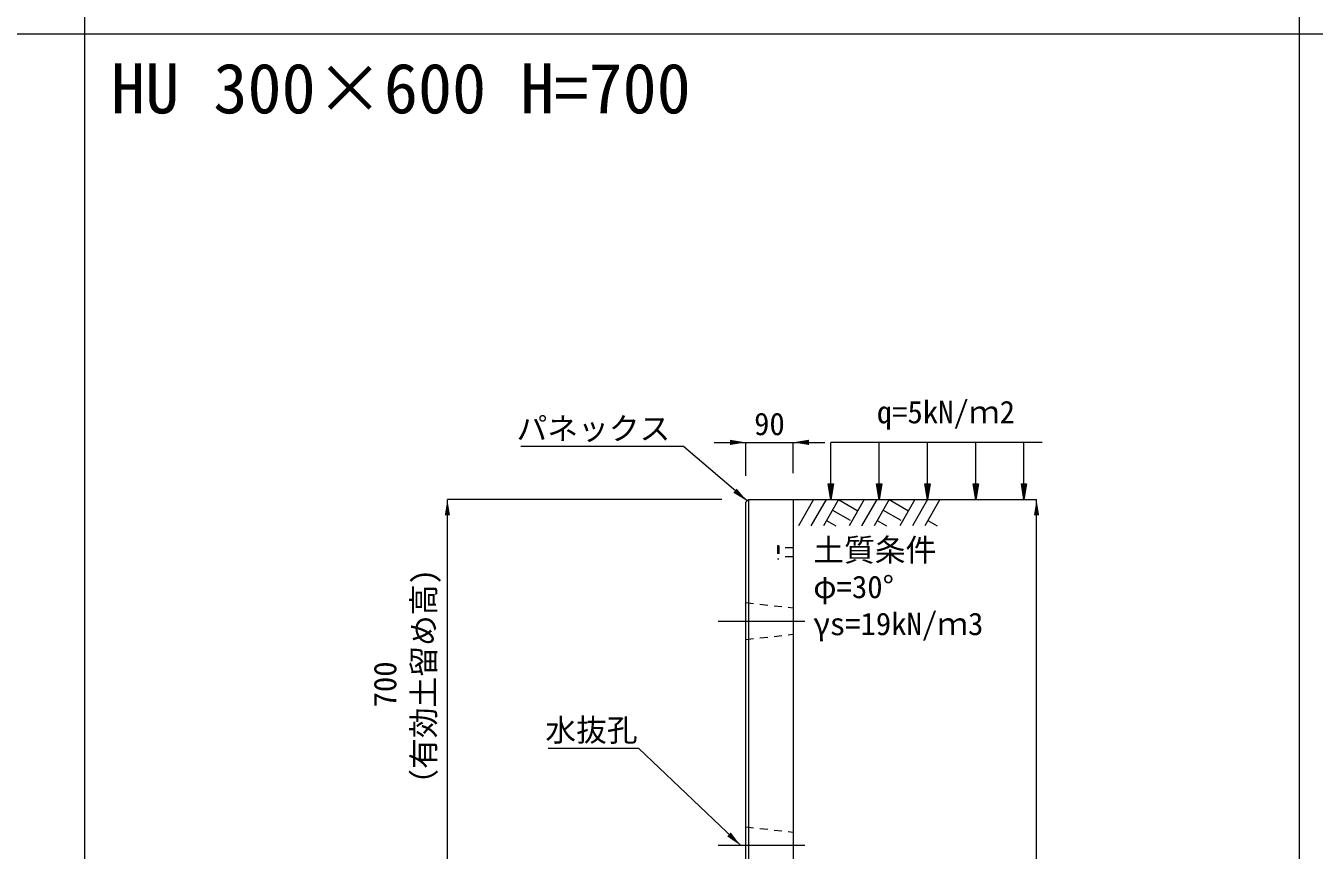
# Model space of a CAD drawing. Units: millimetres at full size. Extents: x 187207 to 255567, y 882048 to 905686.
# Drawn here: x 205186 to 207626, y 890801 to 892363 of the extents above; entities that cross this region are included whole.
import ezdxf
from ezdxf.enums import TextEntityAlignment as Align

# ---------------------------------------------------------------- set-up
doc = ezdxf.new("R2010")
doc.units = ezdxf.units.MM
doc.header["$LTSCALE"] = 20
doc.linetypes.add('USER1', pattern=[28.575, 19.05, -3.175, 3.175, -3.175])
doc.linetypes.add('USER2', pattern=[1.35, 0.75, -0.6])
for name, color, linetype, lineweight in [('0_2', 7, 'Continuous', 20), ('パネックス', 2, 'Continuous', 13), ('図枠', 5, 'Continuous', 13), ('寸法線', 7, 'Continuous', 13), ('引出線', 4, 'Continuous', 13), ('ｲﾝｻｰﾄ', 3, 'USER2', 9), ('ﾊｯﾁﾝｸﾞ', 7, 'Continuous', 5)]:
    doc.layers.add(name, color=color, linetype=linetype, lineweight=lineweight)
doc.layers.add('文字', color=7, linetype='Continuous')
doc.styles.add('ＭＳ ゴシック', font='')
doc.styles.get('ＭＳ ゴシック').set_extended_font_data('MS Gothic')

# ---------------------------------------------------------------- blocks, each defined once
blk = doc.blocks.new('filled_arrow')
at = {"color": 0, "linetype": 'Continuous', "lineweight": -2}
blk.add_solid([(7.5, 1.25), (0, 0), (7.5, -1.25)], dxfattribs=at)

msp = doc.modelspace()

# ---------------------------------------------------------------- hatches: boundary and pattern name
at = {"layer": '寸法線'}
for points in [[(206715.79, 891495.37), (206710.79, 891465.37), (206705.79, 891495.37)], [(206807.2, 891495.37), (206802.2, 891465.37), (206797.2, 891495.37)], [(206898.61, 891495.37), (206893.61, 891465.37), (206888.61, 891495.37)], [(206990.03, 891495.37), (206985.03, 891465.37), (206980.03, 891495.37)], [(207081.44, 891495.37), (207076.44, 891465.37), (207071.44, 891495.37)]]:
    msp.add_hatch(color=256, dxfattribs=at).paths.add_polyline_path(points)

# ---------------------------------------------------------------- linework, layer by layer
at = {"layer": '0_2'}
msp.add_line((206619.37, 891465.37), (207019.37, 891465.37), dxfattribs=at)
at = {"layer": 'パネックス'}
for p, q in [((206554.37, 891465.37), (206549.37, 891460.37)), ((206549.37, 890765.37), (206549.37, 891460.37)), ((206554.37, 891465.37), (206639.37, 891465.37)), ((206639.37, 891465.37), (206639.37, 889990.37))]:
    msp.add_line(p, q, dxfattribs=at)
at = {"layer": 'パネックス', "lineweight": 5}
msp.add_line((206554.37, 891465.37), (206554.37, 890765.37), dxfattribs=at)
at = {"layer": 'パネックス', "linetype": 'USER2', "lineweight": 9}
for p, q in [((206549.37, 891270.37), (206639.37, 891260.37)), ((206549.37, 891200.37), (206639.37, 891210.37)), ((206549.37, 890845.37), (206639.37, 890835.37))]:
    msp.add_line(p, q, dxfattribs=at)
at = {"layer": '図枠'}
for p, q in [((205297.37, 904948.33), (205297.37, 882048.33)), ((207597.37, 904948.33), (207597.37, 882048.33)), ((194897.37, 892348.33), (214497.37, 892348.33))]:
    msp.add_line(p, q, dxfattribs=at)
at = {"layer": '寸法線'}
for p, q in [((206489.37, 891573.92), (206699.37, 891573.92)), ((206549.37, 891510.37), (206549.37, 891573.92)), ((206639.37, 891515.37), (206639.37, 891573.92)), ((205984.37, 890765.37), (205984.37, 891465.37)), ((206504.37, 891465.37), (205984.37, 891465.37)), ((206689.37, 891465.37), (207100.22, 891465.37)), ((207100.22, 889990.37), (207100.22, 891465.37))]:
    msp.add_line(p, q, dxfattribs=at)
at = {"layer": '寸法線', "lineweight": 9}
for p, q in [((207110.79, 891573.92), (206710.79, 891573.92)), ((206710.79, 891495.37), (206710.79, 891573.92)), ((206802.2, 891495.37), (206802.2, 891573.92)), ((206893.61, 891495.37), (206893.61, 891573.92)), ((206985.03, 891495.37), (206985.03, 891573.92)), ((207076.44, 891495.37), (207076.44, 891573.92))]:
    msp.add_line(p, q, dxfattribs=at)
at = {"layer": '寸法線', "linetype": 'USER1', "lineweight": 9}
for p, q in [((206497.52, 891235.37), (206661.23, 891235.37)), ((206497.52, 890810.37), (206661.23, 890810.37))]:
    msp.add_line(p, q, dxfattribs=at)
at = {"layer": '寸法線', "lineweight": 9}
for points in [[(206715.79, 891495.37), (206710.79, 891465.37), (206705.79, 891495.37)], [(206807.2, 891495.37), (206802.2, 891465.37), (206797.2, 891495.37)], [(206898.61, 891495.37), (206893.61, 891465.37), (206888.61, 891495.37)], [(206990.03, 891495.37), (206985.03, 891465.37), (206980.03, 891495.37)], [(207081.44, 891495.37), (207076.44, 891465.37), (207071.44, 891495.37)]]:
    msp.add_lwpolyline(points, close=True, dxfattribs=at)
at = {"layer": '引出線'}
for points in [[(206551.87, 891462.87), (206431.66, 891566.33), (206123.41, 891566.33)], [(206539.37, 890810.37), (206346.91, 890993.82), (206175.17, 890993.82)]]:
    msp.add_lwpolyline(points, dxfattribs=at)
at = {"layer": 'ｲﾝｻｰﾄ'}
for p, q in [((206612.37, 891377.87), (206609.37, 891377.87)), ((206609.37, 891377.87), (206609.37, 891352.87)), ((206612.37, 891377.87), (206612.37, 891352.87)), ((206639.37, 891373.87), (206612.37, 891373.87)), ((206639.37, 891373.87), (206639.37, 891356.87)), ((206612.37, 891352.87), (206609.37, 891352.87)), ((206639.37, 891356.87), (206612.37, 891356.87))]:
    msp.add_line(p, q, dxfattribs=at)
at = {"layer": 'ﾊｯﾁﾝｸﾞ', "lineweight": 9}
for p, q in [((206678.02, 891465.36), (206649.37, 891415.74)), ((206701.64, 891465.36), (206672.99, 891415.74)), ((206725.27, 891465.36), (206696.62, 891415.74)), ((206725.27, 891465.36), (206761.83, 891444.25)), ((206774.02, 891465.36), (206745.37, 891415.74)), ((206797.64, 891465.36), (206768.99, 891415.74)), ((206821.27, 891465.36), (206792.62, 891415.74)), ((206821.27, 891465.36), (206857.83, 891444.25)), ((206870.02, 891465.36), (206841.37, 891415.74)), ((206893.64, 891465.36), (206864.99, 891415.74)), ((206917.26, 891465.36), (206888.62, 891415.74)), ((206713.84, 891445.58), (206747.26, 891426.29)), ((206809.84, 891445.58), (206843.26, 891426.29)), ((206702.42, 891425.79), (206719.84, 891415.74)), ((206798.42, 891425.79), (206815.84, 891415.74)), ((206894.42, 891425.79), (206911.83, 891415.74))]:
    msp.add_line(p, q, dxfattribs=at)

# ---------------------------------------------------------------- block references
at = {"layer": '寸法線', "xscale": 4, "yscale": 4}
for p, rotation in [((206549.37, 891573.92), 180), ((205984.37, 891465.37), 270), ((207100.22, 891465.37), 270)]:
    msp.add_blockref('filled_arrow', p, dxfattribs=dict(at, rotation=rotation))
msp.add_blockref('filled_arrow', (206639.37, 891573.92), dxfattribs=at)
at = {"layer": '引出線', "xscale": 4, "yscale": 4}
for p, rotation in [((206551.87, 891462.87), 139.3), ((206539.37, 890810.37), 136.4)]:
    msp.add_blockref('filled_arrow', p, dxfattribs=dict(at, rotation=rotation))

# ---------------------------------------------------------------- texts
at = {"layer": '寸法線', "style": 'ＭＳ ゴシック'}
msp.add_text('90', height=42.72, dxfattribs=at).set_placement((206594.37, 891608.92), align=Align.MIDDLE_CENTER)
for s, p in [('土質条件', (206677.34, 891391.38)), ('φ=30°', (206677.34, 891321.38)), ('γs=19kN/ｍ3', (206677.34, 891251.38))]:
    msp.add_text(s, height=42.72, dxfattribs=at).set_placement(p, align=Align.TOP_LEFT)
for s, p in [('（有効土留め高)', (205973.58, 890896.84)), ('700', (205900.45, 891071.66))]:
    msp.add_text(s, height=42.72, rotation=90, dxfattribs=at).set_placement(p, align=Align.BOTTOM_LEFT)
at = {"layer": '引出線', "style": 'ＭＳ ゴシック'}
for s, p in [('パネックス', (206406.66, 891621.47)), ('水抜孔', (206344.66, 891050.1))]:
    msp.add_text(s, height=42.72, dxfattribs=at).set_placement(p, align=Align.TOP_RIGHT)
at = {"layer": '文字', "style": 'ＭＳ ゴシック'}
for s, height, p in [('HU 300×600 H=700', 94.94, (205347.37, 892168.83)), ('q=5kN/ｍ2', 42.72, (206797.67, 891597.19))]:
    msp.add_text(s, height=height, dxfattribs=at).set_placement(p, align=Align.BOTTOM_LEFT)

doc.saveas('drawing.dxf')
